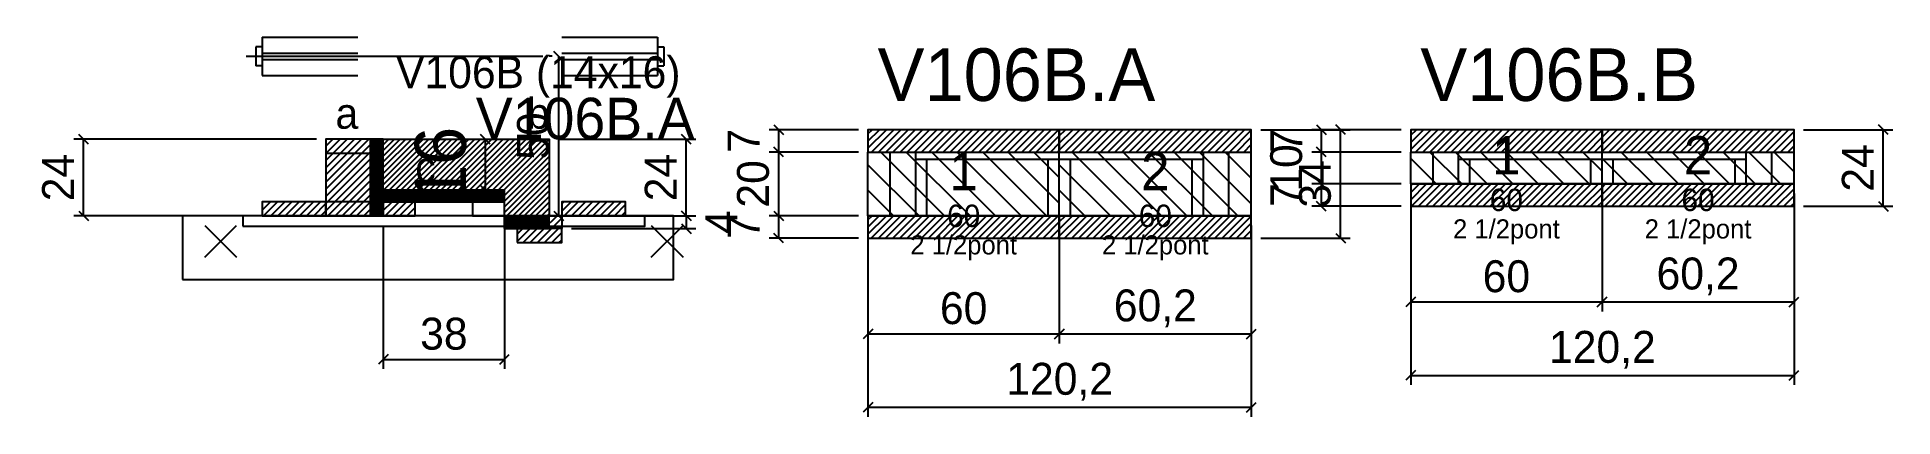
# Model space of a CAD drawing. Extents: x -69 to 513, y -83 to 36.
import ezdxf
from ezdxf.enums import TextEntityAlignment as Align

# ---------------------------------------------------------------- set-up
doc = ezdxf.new("R2010")
doc.units = 0
for name, color, linetype in [('5', 5, 'Continuous'), ('barrote', 126, 'Continuous'), ('CONCRETO', 251, 'Continuous'), ('COTA', 241, 'Continuous'), ('Cota Seção (2x)', 241, 'Continuous'), ('detalhes', 7, 'Continuous'), ('Hachura', 251, 'Continuous'), ('Madeira', 126, 'Continuous'), ('NOMENCLATURA', 7, 'Continuous'), ('Painéis', 200, 'Continuous'), ('presilha', 224, 'Continuous'), ('Reaproveitamento', 30, 'Continuous'), ('SARR_2.2x7', 40, 'Continuous'), ('SARR_3.5x7', 81, 'Continuous'), ('SCO-___-LAJ', 224, 'Continuous'), ('TENSOR', 224, 'Continuous'), ('texto', 7, 'Continuous'), ('Texto Seção', 7, 'Continuous')]:
    doc.layers.add(name, color=color, linetype=linetype)
doc.dimstyles.new('PAINEL', dxfattribs={"dimtxt": 10, "dimasz": 3, "dimexe": 3, "dimexo": 3, "dimgap": 3, "dimtad": 1, "dimblk": 'OBLIQUE', "dimblk1": 'OBLIQUE', "dimcen": 2.5, "dimclrd": 4, "dimclre": 4, "dimclrt": 240, "dimazin": 3, "dimtfac": 1, "dimtmove": 0, "dimatfit": 3})
doc.dimstyles.new('SECAO2X', dxfattribs={"dimtxt": 16, "dimasz": 3, "dimexe": 3, "dimexo": 3, "dimgap": 3, "dimtad": 1, "dimblk": 'OBLIQUE', "dimblk1": 'OBLIQUE', "dimcen": 2.5, "dimclrd": 4, "dimclre": 4, "dimclrt": 240, "dimazin": 3, "dimtfac": 1, "dimtmove": 0, "dimatfit": 3})

# ---------------------------------------------------------------- blocks, each defined once
blk = doc.blocks.new('_OBLIQUE')
at = {"color": 0, "linetype": 'BYBLOCK'}
blk.add_line((-0.5, -0.5), (0.5, 0.5), dxfattribs=at)

msp = doc.modelspace()

# ---------------------------------------------------------------- hatches: boundary and pattern name
at = {"layer": 'COTA'}
h = msp.add_hatch(dxfattribs=at)
h.set_pattern_fill('ANSI31', scale=0.5)
h.paths.add_polyline_path([(192, 0), (252, 0), (252, 7), (192, 7)])
h = msp.add_hatch(dxfattribs=at)
h.set_pattern_fill('ANSI31', scale=0.5)
h.paths.add_polyline_path([(252, 0), (312.2, 0), (312.2, 7), (252, 7)])
h = msp.add_hatch(dxfattribs=at)
h.set_pattern_fill('ANSI31', scale=0.5)
h.paths.add_polyline_path([(362.2, 0), (422.2, 0), (422.2, 7), (362.2, 7)])
h = msp.add_hatch(dxfattribs=at)
h.set_pattern_fill('ANSI31', scale=0.5)
h.paths.add_polyline_path([(422.2, 0), (482.4, 0), (482.4, 7), (422.2, 7)])
h = msp.add_hatch(dxfattribs=at)
h.set_pattern_fill('ANSI31', scale=0.4)
h.paths.add_polyline_path([(40, -12), (40, 4), (92, 4), (92, -20), (78, -20), (78, -12)])
h = msp.add_hatch(dxfattribs=at)
h.set_pattern_fill('ANSI31', scale=0.5)
h.paths.add_polyline_path([(362.2, -17), (422.2, -17), (422.2, -10), (362.2, -10)])
h = msp.add_hatch(dxfattribs=at)
h.set_pattern_fill('ANSI31', scale=0.5)
h.paths.add_polyline_path([(422.2, -17), (482.4, -17), (482.4, -10), (422.2, -10)])
h = msp.add_hatch(dxfattribs=at)
h.set_pattern_fill('ANSI31', scale=0.5)
h.paths.add_polyline_path([(192, -27), (252, -27), (252, -20), (192, -20)])
h = msp.add_hatch(dxfattribs=at)
h.set_pattern_fill('ANSI31', scale=0.5)
h.paths.add_polyline_path([(252, -27), (312.2, -27), (312.2, -20), (252, -20)])
at = {"layer": 'Hachura'}
h = msp.add_hatch(dxfattribs=at)
h.set_pattern_fill('ANSI31', scale=0.5)
h.paths.add_polyline_path([(22, -20), (36, -20), (36, 4), (22, 4)])
h = msp.add_hatch(dxfattribs=at)
h.set_pattern_fill('ANSI31', scale=0.5)
h.paths.add_polyline_path([(22, -0.4), (36, -0.4), (36, 4), (22, 4)])
h = msp.add_hatch(dxfattribs=at)
h.set_pattern_fill('SOLID')
h.paths.add_polyline_path([(36, -20), (40, -20), (40, 4), (36, 4)])
h = msp.add_hatch(dxfattribs=at)
h.set_pattern_fill('ANSI31', scale=0.5)
h.paths.add_polyline_path([(2, -20), (22, -20), (22, -15.6), (2, -15.6)])
h = msp.add_hatch(dxfattribs=at)
h.set_pattern_fill('SOLID')
h.paths.add_polyline_path([(40, -15.6), (78, -15.6), (78, -12), (40, -12)])
h = msp.add_hatch(dxfattribs=at)
h.set_pattern_fill('ANSI31', scale=0.5)
h.paths.add_polyline_path([(40, -20), (50, -20), (50, -15.6), (40, -15.6)])
h = msp.add_hatch(dxfattribs=at)
h.set_pattern_fill('ANSI31', scale=0.5)
h.paths.add_polyline_path([(96, -20), (116, -20), (116, -15.6), (96, -15.6)])
h = msp.add_hatch(dxfattribs=at)
h.set_pattern_fill('SOLID')
h.paths.add_polyline_path([(78, -20), (82, -20), (82, -24), (78, -24)])
h = msp.add_hatch(dxfattribs=at)
h.set_pattern_fill('SOLID')
h.paths.add_polyline_path([(78, -24), (92, -24), (92, -20), (78, -20)])
h = msp.add_hatch(dxfattribs=at)
h.set_pattern_fill('ANSI31', scale=0.5)
h.paths.add_polyline_path([(82, -20), (96, -20), (96, -24), (82, -24)])
h = msp.add_hatch(dxfattribs=at)
h.set_pattern_fill('ANSI31', scale=0.5)
h.paths.add_polyline_path([(82, -28.4), (96, -28.4), (96, -24), (82, -24)])

# ---------------------------------------------------------------- linework, layer by layer
for p, q in [((2, 36), (32, 36)), ((2, 36), (2, 24)), ((96, 36), (126, 36)), ((126, 36), (126, 24)), ((0, 33), (0, 27)), ((2, 33), (0, 33)), ((2, 31), (32, 31)), ((96, 31), (126, 31)), ((126, 33), (128, 33)), ((128, 33), (128, 27)), ((2, 27), (0, 27)), ((2, 29), (32, 29)), ((2, 24), (32, 24)), ((96, 29), (126, 29)), ((96, 24), (126, 24)), ((126, 27), (128, 27))]:
    msp.add_line(p, q)
at = {"layer": 'barrote'}
msp.add_lwpolyline([(-23, -40), (131, -40), (131, -20), (-23, -20)], close=True, dxfattribs=at)
at = {"layer": 'CONCRETO'}
msp.add_lwpolyline([(40, -12), (40, 4), (92, 4), (92, -20), (78, -20), (78, -12)], close=True, dxfattribs=at)
at = {"layer": 'Madeira'}
for points in [[(22, -20), (36, -20), (36, 4), (22, 4)], [(22, -0.4), (36, -0.4), (36, 4), (22, 4)], [(2, -20), (22, -20), (22, -15.6), (2, -15.6)], [(22, -20), (36, -20), (36, -15.6), (22, -15.6)], [(40, -20), (50, -20), (50, -15.6), (40, -15.6)], [(68, -20), (78, -20), (78, -15.6), (68, -15.6)], [(96, -20), (116, -20), (116, -15.6), (96, -15.6)], [(82, -20), (96, -20), (96, -24), (82, -24)], [(82, -28.4), (96, -28.4), (96, -24), (82, -24)]]:
    msp.add_lwpolyline(points, close=True, dxfattribs=at)
at = {"layer": 'Painéis'}
for p, q in [((192, 0), (252, 0)), ((192, -20), (192, 0)), ((252, -20), (252, 0)), ((252, -20), (252, 0)), ((252, 0), (312.2, 0)), ((252, -20), (252, 0)), ((312.2, -20), (312.2, 0)), ((362.2, 0), (422.2, 0)), ((362.2, -10), (362.2, 0)), ((422.2, -10), (422.2, 0)), ((422.2, -10), (422.2, 0)), ((422.2, 0), (482.4, 0)), ((422.2, -10), (422.2, 0)), ((482.4, -10), (482.4, 0)), ((362.2, -10), (422.2, -10)), ((422.2, -10), (482.4, -10)), ((192, -20), (252, -20)), ((252, -20), (312.2, -20))]:
    msp.add_line(p, q, dxfattribs=at)
for points in [[(36, -20), (40, -20), (40, 4), (36, 4)], [(40, -15.6), (78, -15.6), (78, -12), (40, -12)], [(78, -20), (82, -20), (82, -24), (78, -24)], [(78, -24), (92, -24), (92, -20), (78, -20)]]:
    msp.add_lwpolyline(points, close=True, dxfattribs=at)
at = {"layer": 'presilha'}
for p, q in [((-16, -33), (-6, -23)), ((-16, -23), (-6, -33)), ((124, -33), (134, -23)), ((124, -23), (134, -33))]:
    msp.add_line(p, q, dxfattribs=at)
at = {"layer": 'Reaproveitamento', "color": 30}
for p, q in [((216, -20), (196, 0)), ((224, -20), (204, 0)), ((232, -20), (212, 0)), ((240, -20), (220, 0)), ((248, -20), (228, 0)), ((252, -16), (236, 0)), ((252, -8), (244, 0)), ((252, 0), (252, 0)), ((276, -20), (256, 0)), ((284, -20), (264, 0)), ((292, -20), (272, 0)), ((300, -20), (280, 0)), ((308, -20), (288, 0)), ((312.2, -16.2), (296, 0)), ((312.2, -8.2), (304, 0)), ((312.2, -0.2), (312, 0)), ((378.2, -10), (368.2, 0)), ((386.2, -10), (376.2, 0)), ((394.2, -10), (384.2, 0)), ((402.2, -10), (392.2, 0)), ((410.2, -10), (400.2, 0)), ((418.2, -10), (408.2, 0)), ((422.2, -6), (416.2, 0)), ((438.2, -10), (428.2, 0)), ((446.2, -10), (436.2, 0)), ((454.2, -10), (444.2, 0)), ((462.2, -10), (452.2, 0)), ((470.2, -10), (460.2, 0)), ((478.2, -10), (468.2, 0)), ((482.4, -6.2), (476.2, 0)), ((208, -20), (192, -4)), ((268, -20), (252, -4)), ((370.2, -10), (362.2, -2)), ((430.2, -10), (422.2, -2)), ((362.2, -10), (362.2, -10)), ((422.2, -10), (422.2, -10)), ((200, -20), (192, -12)), ((260, -20), (252, -12)), ((192, -20), (192, -20)), ((252, -20), (252, -20))]:
    msp.add_line(p, q, dxfattribs=at)
at = {"layer": 'SARR_2.2x7'}
for p, q in [((199, -20), (199, 0)), ((305.2, -20), (305.2, 0)), ((369.2, -10), (369.2, 0)), ((475.4, -10), (475.4, 0)), ((207, -2.2), (252, -2.2)), ((252, -2.2), (297.2, -2.2)), ((377.2, -2.2), (422.2, -2.2)), ((422.2, -2.2), (467.4, -2.2))]:
    msp.add_line(p, q, dxfattribs=at)
at = {"layer": 'SARR_3.5x7'}
for p, q in [((207, -20), (207, 0)), ((252, -20), (252, 0)), ((252, -20), (252, 0)), ((297.2, -20), (297.2, 0)), ((377.2, -10), (377.2, 0)), ((422.2, -10), (422.2, 0)), ((422.2, -10), (422.2, 0)), ((467.4, -10), (467.4, 0)), ((210.5, -20), (210.5, -2.2)), ((248.5, -20), (248.5, -2.2)), ((255.5, -20), (255.5, -2.2)), ((293.7, -20), (293.7, -2.2)), ((380.7, -10), (380.7, -2.2)), ((418.7, -10), (418.7, -2.2)), ((425.7, -10), (425.7, -2.2)), ((463.9, -10), (463.9, -2.2)), ((377.2, -10), (380.7, -10)), ((418.7, -10), (422.2, -10)), ((422.2, -10), (425.7, -10)), ((463.9, -10), (467.4, -10)), ((207, -20), (210.5, -20)), ((248.5, -20), (252, -20)), ((252, -20), (255.5, -20)), ((293.7, -20), (297.2, -20))]:
    msp.add_line(p, q, dxfattribs=at)
at = {"layer": 'SCO-___-LAJ'}
for points in [[(192, 0), (252, 0), (252, 7), (192, 7)], [(252, 0), (312.2, 0), (312.2, 7), (252, 7)], [(362.2, 0), (422.2, 0), (422.2, 7), (362.2, 7)], [(422.2, 0), (482.4, 0), (482.4, 7), (422.2, 7)], [(362.2, -17), (422.2, -17), (422.2, -10), (362.2, -10)], [(422.2, -17), (482.4, -17), (482.4, -10), (422.2, -10)], [(-4, -23.2), (122, -23.2), (122, -20), (-4, -20)], [(192, -27), (252, -27), (252, -20), (192, -20)], [(252, -27), (312.2, -27), (312.2, -20), (252, -20)]]:
    msp.add_lwpolyline(points, close=True, dxfattribs=at)
at = {"layer": 'TENSOR'}
msp.add_line((-3, 30), (90, 30), dxfattribs=at)

# ---------------------------------------------------------------- texts
at = {"layer": '5'}
for s, height, p in [('1', 12, (222, -6)), ('2', 12, (282.1, -6)), ('1', 12, (392.2, -1)), ('2', 12, (452.3, -1)), ('60', 7, (392.2, -15)), ('60', 7, (452.3, -15)), ('60', 7, (222, -20)), ('60', 7, (282.1, -20))]:
    msp.add_text(s, height=height, dxfattribs=at).set_placement(p, align=Align.MIDDLE_CENTER)
at = {"layer": 'detalhes'}
for s, p in [('a', (25, 7.3)), ('b', (85, 7.3)), ('c', (50, -9.5))]:
    msp.add_text(s, height=9.6, dxfattribs=at).set_placement(p)
at = {"layer": 'NOMENCLATURA'}
for s, p in [('V106B.A', (195, 16)), ('V106B.B', (365.2, 16))]:
    msp.add_text(s, height=16.5, dxfattribs=at).set_placement(p)
at = {"layer": 'texto', "char_height": 6, "attachment_point": 5}
for insert in [(392.2, -25), (452.3, -25), (222, -30), (282.1, -30)]:
    msp.add_mtext('2 1/2pont', dxfattribs=dict(at, insert=insert))
at = {"layer": 'Texto Seção'}
for s, height, p in [('V106B (14x16)', 10, (44, 20)), ('V106B.A', 13, (69, 4))]:
    msp.add_text(s, height=height, dxfattribs=at).set_placement(p)

# ---------------------------------------------------------------- dimensions: what is measured, and where the dimension line sits
at = {"layer": 'COTA'}
for base, p1, p2 in [((95, -20), (96, -20), (96, 30)), ((164, 0), (192, 0), (192, 7)), ((340.2, -27), (312.2, -27), (312.2, 7)), ((334.2, 0), (362.2, 0), (362.2, 7)), ((510.4, -17), (482.4, -17), (482.4, 7)), ((-54, -20), (2, -20), (22, 4)), ((135, -20), (92, -20), (92, 4)), ((164, -20), (192, -20), (192, 0)), ((334.2, -10), (362.2, -10), (362.2, 0)), ((334.2, -17), (362.2, -17), (362.2, -10)), ((135, -20), (96, -20), (96, -24)), ((164, -27), (192, -27), (192, -20))]:
    msp.add_linear_dim(base=base, p1=p1, p2=p2, angle=90, dimstyle='PAINEL', dxfattribs=at).render()
for base, p1, p2 in [((362.2, -47), (362.2, -10), (422.2, -10)), ((362.2, -70), (362.2, -10), (482.4, -10)), ((422.2, -47), (422.2, -10), (482.4, -10)), ((40, -65), (40, -20), (78, -20)), ((192, -57), (192, -20), (252, -20)), ((192, -80), (192, -20), (312.2, -20)), ((252, -57), (252, -20), (312.2, -20))]:
    msp.add_linear_dim(base=base, p1=p1, p2=p2, dimstyle='PAINEL', dxfattribs=at).render()
at = {"layer": 'Cota Seção (2x)'}
msp.add_linear_dim(base=(72, -12), p1=(40, -12), p2=(40, 4), angle=90, dimstyle='SECAO2X', dxfattribs=at).render()

doc.saveas('drawing.dxf')
